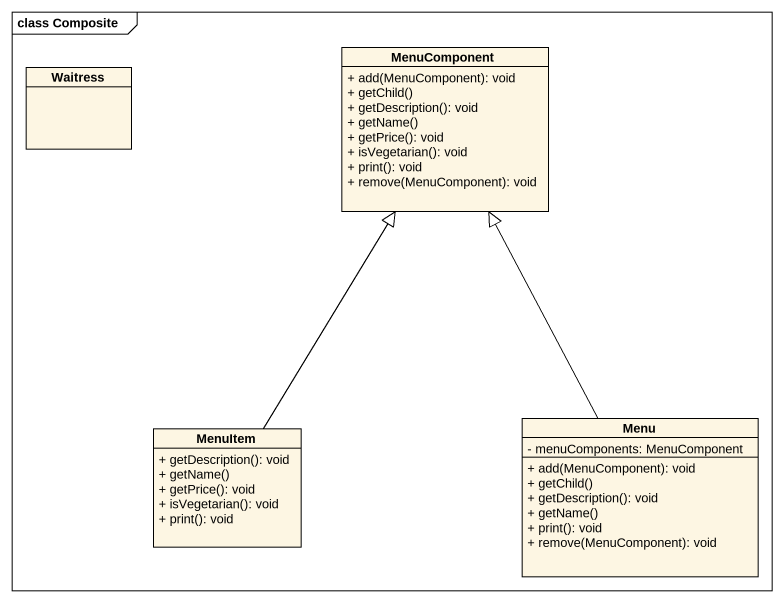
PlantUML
@startuml
mainframe class Composite
hide circle
hide empty members
skinparam classAttributeIconSize 0
class Waitress
class MenuComponent {
  + add(MenuComponent): void
  + getChild()
  + getDescription(): void
  + getName()
  + getPrice(): void
  + isVegetarian(): void
  + print(): void
  + remove(MenuComponent): void
}
class MenuItem {
  + getDescription(): void
  + getName()
  + getPrice(): void
  + isVegetarian(): void
  + print(): void
}
class Menu {
  - menuComponents: MenuComponent
  + add(MenuComponent): void
  + getChild()
  + getDescription(): void
  + getName()
  + print(): void
  + remove(MenuComponent): void
}
MenuItem -up-|> MenuComponent
Menu -up-|> MenuComponent
@enduml
